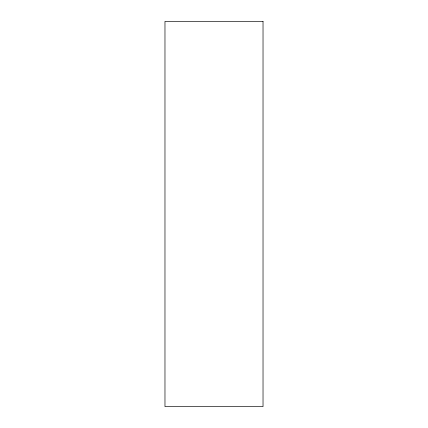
<?xml version="1.0" encoding="UTF-8"?>
<svg xmlns="http://www.w3.org/2000/svg" width="428" height="428" viewBox="0 0 428 428"><rect width="100%" height="100%" fill="white"/><g stroke="black" fill="none" stroke-linecap="round" stroke-linejoin="round"><path stroke-width="0.64" d="M263.027 21.4L164.973 21.4L164.973 406.6L263.027 406.6L263.027 21.4"/></g></svg>
